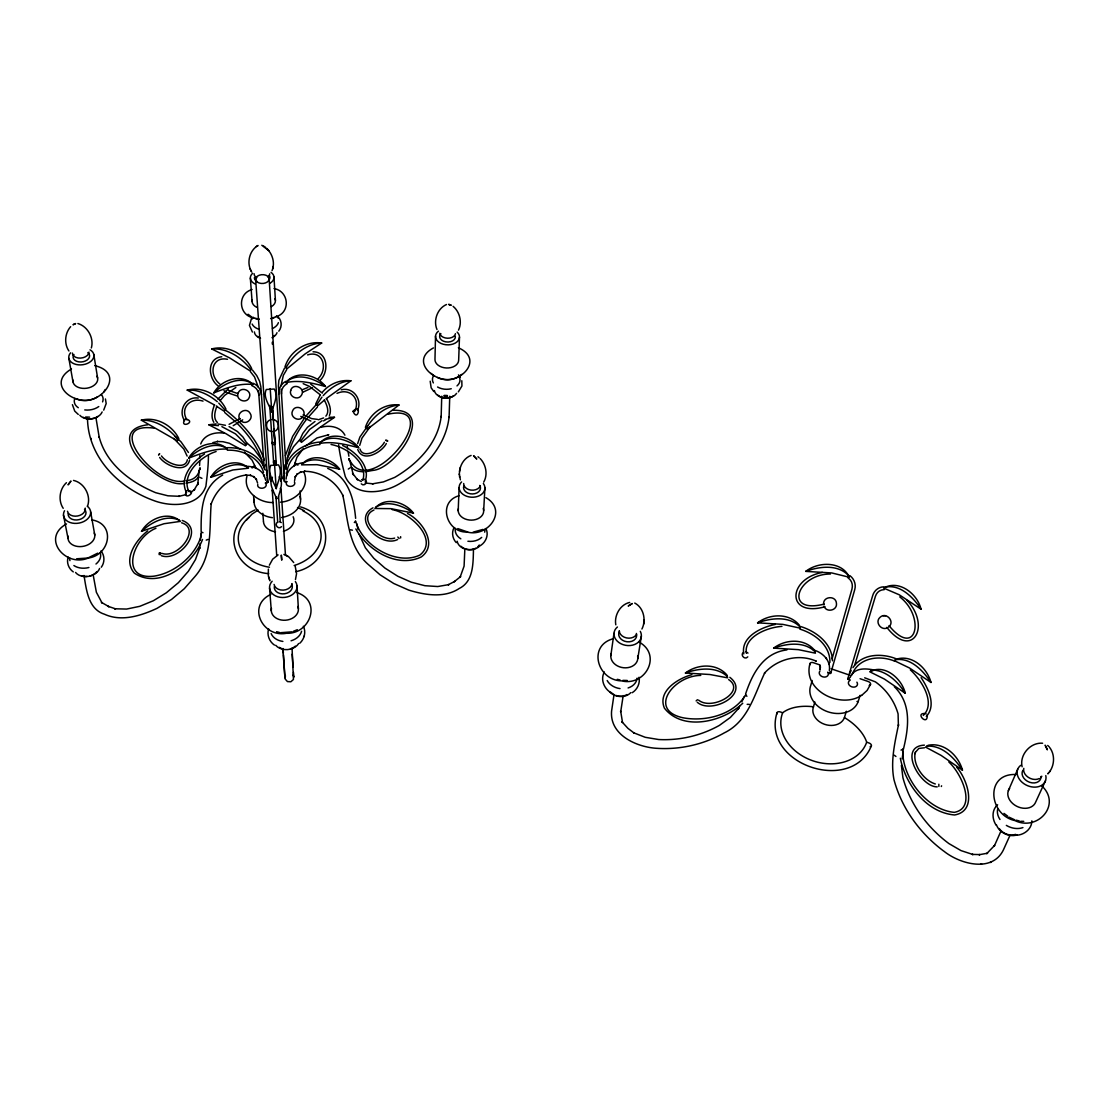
<?xml version="1.0" encoding="UTF-8"?>
<svg xmlns="http://www.w3.org/2000/svg" width="1109" height="1109" viewBox="0 0 1109 1109"><rect width="100%" height="100%" fill="white"/><g stroke="black" fill="none" stroke-linecap="round" stroke-linejoin="round"><path stroke-width="1.5" d="M199.856 458.059L199.87 455.536M883.818 586.827C878.564 586.883 873.975 590.695 872.644 595.727L847.789 678.847L850.021 679.997L847.831 678.819M208.423 455.439C208.437 465.78 207.12 476.052 205.9 486.297C198.261 507.562 170.439 507.118 152.987 500.27L152.585 500.131C118.372 487.364 87.93 456.811 87.5 418.315M902.74 749.143C901.52 777.27 926.722 809.903 954.336 812.356C976.835 808.156 961.947 773.832 948.86 762.035M823.654 604.516C822.545 596.226 835.978 595.103 836.449 603.338C837.517 610.574 826.177 613 824.056 606.11M435.518 336.11L434.978 359.261A11.852 8.137 2.2 0 0 446.345 367.98A11.852 8.137 2.2 0 0 458.655 360.383L459.486 337.247M441.729 396.232L441.16 416.887L441.174 416.18C438.305 442.574 418.218 463.604 394.707 477.397L383.409 481.916L372.402 483.857L373.123 483.829L365.166 482.997M338.633 444.834C339.895 455.577 342.584 466.085 345.273 476.537C354.381 497.04 382.272 493.671 398.311 484.411L398.672 484.217C423.402 470.202 446.04 446.192 449.09 416.79M449.076 417.497L449.755 396.246M199.8 460.554L199.578 465.489M430.195 381.219L431.151 387.79L433.785 391.546M458.197 510.792L459.098 487.863M464.837 549.191L464.089 566.131L460.11 577.234L460.665 576.555L454.094 581.781L454.815 581.338L448.258 584.734L449.034 584.582L437.75 586.536L424.886 585.704L411.259 582.183L397.771 576.236L384.92 568.058L373.775 558.257L365.388 547.818L359.164 534.316M473.501 548.719C473.03 562.499 473.973 581.185 459.292 588.449C444.376 598.361 424.858 595.034 408.777 590.113L393.778 583.514L380.013 574.767L367.786 564.037C347.907 546.252 348.087 518.97 342.736 495.03L342.931 495.681C335.999 481.251 320.598 471.2 304.434 471.325L305.155 471.256L300.068 472.365L300.816 471.99L296.962 474.333L297.572 473.695L295.133 477.106L295.507 476.302L294.55 480.668M483.676 510.5L484.924 487.6M201.145 531.461C200.937 510.514 201.602 486.837 222.715 475.026M284.001 464.713L284.472 474L284.445 472.489M286.427 464.99C287.938 447.842 296.533 432.385 306.999 418.717M200.091 543.549L199.662 548.401L199.772 547.694L195.475 559.574L188.391 571.232L178.369 582.669L166.364 592.76L153.347 600.745L139.803 606.318L126.606 609.063L114.629 608.772L115.447 608.813L108.155 606.346L108.973 606.692L101.39 602.339L102.07 602.963L96.372 592.261L93.114 574.587M200.369 540.333L200.923 534.261M160.971 553.516L160.195 554.791M1031.855 820.84C1031.911 828.686 1024.577 834.675 1017.119 835.202M199.218 470.341L197.721 484.647L197.846 483.774M459.833 469.648L459.306 474.056L460.374 479.809M641.917 629.025C646.395 620.347 643.761 607.663 634.736 603.06M643.664 624.131L643.83 622.399M643.899 621.664L644.066 619.959M278.872 393.903C278.484 388.788 281.159 383.686 285.789 381.357M268.35 569.125L268.364 575.918L269.972 580.811M286.677 475.9C286.552 458.183 303.076 445.568 319.947 444.557M281.492 394C281.326 389.287 282.864 386.071 287.231 383.575M299.874 643.178C304.434 638.992 306.209 631.894 303.367 626.266M830.849 672.941L830.1 671.694L830.405 673.482L828.271 672.678L829.574 673.607L830.849 672.941L854.734 589.669C856.273 584.443 854.18 578.704 849.757 575.571M903.17 751.084L902.199 758.819M247.002 476.024C242.538 491.273 259.201 502.987 272.953 502.529M359.704 445.43L361.964 438.138L370.323 426.466M610.823 655.669L613.97 633.35M272.024 270.651C275.101 263.554 272.8 254.904 267.657 249.4M614.026 694.497L611.572 711.188C609.534 735.558 637.897 747.688 658.094 748.381L658.552 748.423C681.134 749.545 703.841 744.278 723.595 733.271L723.997 733.021C748.284 721.418 754.328 694.594 764.877 672.581L764.434 673.246C776.813 659.19 798.563 653.201 816.321 661.214L815.517 660.839M903.433 749.157C908.576 727.892 911.958 704.007 894.367 686.721M623.203 695.565L620.68 711.978L620.638 710.994L622.537 722.514L621.927 721.779L627.957 728.377L634.293 733.174L633.586 732.758L645.258 737.305L658.704 739.537C679.789 740.618 700.985 735.683 719.408 725.383L730.415 717.426L738.788 708.194L738.344 708.873L739.717 706.031M637.827 658.386L641.376 636.109M294.079 465.96L296.893 457.365L303.422 448.41M924.421 745.137C897.292 746.44 920.373 787.113 937.23 786.863M915.05 753.427C913.054 765.21 923.589 780.279 935.303 783.966M240.819 420.644C245.366 425.634 254.086 419.147 250.163 413.38C246.545 406.587 235.51 412.881 239.918 419.452M400.654 537.962L400.626 536.659M187.352 459.708C185.674 470.382 167.334 464.047 161.457 455.965M189.681 459.916C186.215 474.347 165.588 465.794 159.668 457.49M820.272 668.907L820.092 669.836L819.967 665.386M809.972 663.598C802.278 690.588 840.774 709.427 861.721 695.274M68.217 557.065C66.263 562.457 68.661 568.681 73.277 571.897M776.993 712.782C761.162 764.143 851.282 794.89 871.383 745.858M286.108 479.06C286.316 469.856 294.897 463.229 303.616 462.758M459.93 469.246C461.108 463.257 465.212 457.518 471.089 455.425M459.473 471.367L460.29 467.568M357.611 443.669L359.912 437.001L367.633 426.05M272.662 268.946L272.869 268.059M273.036 267.283L273.258 266.354M200.147 467.818L200.23 469.426M91.354 347.963C94.14 338.079 87.75 326.434 77.893 323.523M361.257 483.843C363.641 486.809 368.313 482.817 365.693 480.017M285.207 468.844C288.34 452.888 304.421 443.35 319.697 442.047M87.611 505.926C91.257 495.598 84.229 482.775 73.513 480.419M199.703 468.289C198.941 475.913 193.52 480.183 186.146 480.696M812.148 680.496L810.818 685.293A25.05 19.297 17.4 0 0 827.758 711.756A25.05 19.297 17.4 0 0 858.144 701.664L860.127 695.288M354.658 411.481C361.049 398.852 349.792 387.443 337.011 393.39M357.458 410.455C362.726 399.753 353.133 386.611 341.253 389.827M870.08 746.828A3.202 1.913 20 0 0 871.383 745.082A3.202 1.913 20 0 0 868.957 742.975L866.684 742.184A48.366 28.737 21 0 0 846.25 718.687L844.406 717.648A16.385 12.74 17.7 0 1 824.514 724.288A16.385 12.74 17.7 0 1 813.465 706.877L814.838 702.025M285.373 455.702L292.637 436.378L305.044 417.192M832.055 658.898L851.975 589.031C853.001 584.831 851.989 580.548 847.983 577.789M914.994 753.635L915.424 752.152M295.465 579.563L296.56 573.63L295.091 565.562M854.817 664.776L875.389 596.42C876.554 592.705 879.326 589.766 884.386 589.6M844.406 717.648L846.347 711.271M697.436 699.737L696.119 700.916M847.789 678.847L848.995 678.07L847.9 678.611M902.74 749.351L901.021 750.1M329.415 415.473C331.841 409.9 329.262 403.69 326.601 398.741M214.37 405.242C212.332 410.538 210.627 417.095 213.815 422.321M216.879 406.213C214.661 412.188 213.191 418.758 217.475 422.598M277.957 498.579C279.316 491.98 284.306 482.512 279.121 476.815M276.224 488.625C277.957 481.278 282.961 471.977 278.498 464.893L270.721 465.392C267.269 473.016 273.507 481.569 276.224 488.625L274.588 464.823M285.387 675.631L285.179 679.041L287.439 681.578L290.863 681.758L293.441 679.47L292.069 648.294M269.931 389.273L266.285 389.495C262.694 396.731 269.279 405.159 271.802 411.952C273.396 404.91 278.747 395.691 274.2 389.037L271.15 389.204M941.596 785.81L941.319 786.503M269.362 565.202L272.662 559.186L278.096 554.902M268.683 628.858C266.631 634.805 269.335 641.626 274.45 645.105M303.45 415.695C306.902 408.722 295.299 403.731 292.554 410.898C289.491 417.026 298.834 422.446 302.729 416.984M454.094 527.551C451.391 532.389 452.486 538.683 456.243 542.634M287.411 457.892L293.594 446.622L299.43 440.051M362.768 480.419C368.34 463.271 347.561 447.537 331.05 444.473M365.152 481.181C370.85 465.766 355.254 451.585 342.639 445.471M1008.372 790.606L1017.674 769.313M915.355 752.373L918.82 748.45L924.49 747.771M304.046 636.566L304.351 635.859M202.531 539.459C193.354 563.649 159.627 590.182 134.355 573.131C122.364 559.366 136.171 539.723 147.733 530.864M458.502 330.135C462.328 322.22 459.791 311.879 453.096 306.32M1001.122 830.724L994.191 846.347L994.621 845.418L986.65 853.694L987.564 853.209L979.011 854.748L979.996 854.582L972.149 854.401L973.064 854.554L961.004 850.603L948.902 843.575C927.069 827.3 910.073 804.15 902.92 777.742L901.381 765.335M1010.063 835.188L1003.354 850.021C991.945 873.185 959.493 863.856 943.801 851.116L943.315 850.811C920.013 833.33 901.867 808.544 894.145 780.292L893.979 779.669C890.375 761.342 894.811 742.697 898.512 724.676L898.387 725.563L898.082 713.877C894.436 701.027 886.299 689.521 875.361 681.841L864.687 677.807M1045.482 780.764L1035.723 801.973A14.819 11.256 25.2 0 1 1016.565 806.188A14.819 11.256 25.2 0 1 1009.606 788.416M745.581 693.984C752.29 673.87 763.075 652.841 786.905 649.902M458.35 391.879L461.926 386.015L461.815 380.734M995.314 807.38C991.709 812.828 992.666 820.092 996.215 825.304M741.796 701.789L744.402 696.466M159.169 553.169L159.169 554.597M849.605 673.607L851.116 670.612M852.017 674.716C858.297 657.776 878.869 654.615 894.797 661.172M200.743 443.947C204.139 434.659 215.091 431.734 224.004 433.175M483.718 482.11C488.015 474.666 486.019 464.574 480.155 458.544M251.48 318.505L249.442 325.394L252.395 332.048M101.293 567.226C104.856 562.485 104.828 555.526 100.988 550.937M870.51 684.392L867.099 690.463L862.081 695.024M286.011 367.758C293.123 354.741 306.361 343.638 321.665 343.028L305.197 353.854L286.995 368.77L285.013 366.732C289.782 351.622 305.737 340.546 321.665 343.028M198.234 482.997L194.033 490.22L194.671 489.596L190.388 492.535M316.689 404.868L321.97 397.091M300.539 441.327L309.661 429.419L322.012 420.699M284.5 368.188L278.886 380.262L278.414 386.029L284.348 481.195L285.29 482.055L286.69 481.569M286.649 369.727L283.349 375.327L281.007 385.863M103.705 410.122L106.187 403.551L105.424 398.977M366.358 428.268C373.178 416.513 384.962 406.157 398.977 405.021L367.315 429.238L365.416 427.298C369.893 413.491 384.255 402.997 398.977 405.021M105.216 389.522L103.705 392.031M325.88 416.166C329.581 411.841 327.197 405.561 324.285 399.975M604.363 672.012C600.274 679.11 603.878 688.426 610.629 692.473M850.062 677.627C855.108 665.608 869.165 668.935 878.952 671C890.361 674.355 899.011 683.546 905.291 693.277L884.441 679.096L869.719 671.749C884.705 663.501 901.839 678.653 905.291 693.277M1048.435 773.139L1047.839 773.846C1054.548 767.012 1055.546 755.077 1049.613 747.452M69.229 483.274C64.849 489.194 74.525 476.371 69.437 483.011M318.297 378.516C328.389 368.257 322.733 349.973 307.609 354.894M320.349 380.068C329.151 371.612 327.973 351.83 313.043 351.775M320.071 395.234L315.732 403.87L317.659 405.866L324.618 399.919M278.803 331.203C282.102 327.169 281.936 320.875 278.276 317.105M210.793 477.314C217.711 464.713 237.174 457.13 248.444 468.206L232.89 469.966L210.793 477.314C220.178 468.691 234.969 460.387 247.501 467.166M188.641 458.169C195.849 445.25 215.881 437.819 227.4 449.131C213.982 448.286 200.979 453.484 188.641 458.169C198.303 449.27 213.649 440.98 226.458 448.091M141.508 531.322C148.731 518.555 168.707 510.279 180.434 521.382L164.035 523.725L141.508 531.322C151.295 522.381 166.322 514.091 179.519 520.315M213.829 392.836C221.19 379.611 241.54 372.971 253.032 384.546C239.544 382.799 226.25 388.178 213.829 392.836C223.533 383.811 239.433 375.577 252.048 383.52M852.973 667.618C861.998 653.672 881.461 653.09 895.587 658.566M384.407 442.255C379.805 450.947 362.837 459.195 359.968 449.02M386.32 443.531C381.732 452.472 362.795 463.118 357.736 449.505M198.636 476.759C196.113 480.904 190.928 482.54 186.354 482.983M888.919 626.779C895.185 621.387 885.994 611.53 880.061 617.311C874.294 622.204 881.724 631.631 887.921 627.5M1049.488 771.864L1050.098 771.115M306.07 415.972L315.677 405.284M308.011 417.525L317.437 407.031M217.905 399.101L228.385 388.732M220.109 400.668L224.6 395.4L235.857 387.498M322.442 392.156C329.262 383.991 340.283 379.347 350.915 380.803L326.101 398.699M186.381 490.968C182.153 502.266 199.246 490.677 187.033 490.538M286.704 481.556L284.389 481.375L284.209 475.816M461.871 374.385L458.1 376.894M70.657 326.67C64.835 333.144 63.962 343.721 68.897 350.971M246.434 520.135L252.006 514.105L258.189 510.098M158.781 454.496L159.71 453.789L158.573 455.106M252.09 468.012L254.599 465.503M385.78 440.01L387.651 440.73M323.218 395.594C330.385 387.803 340.033 381.26 350.915 380.803M995.73 806.7L997.629 804.76M66.443 482.692C59.484 488.958 57.987 500.519 63.199 508.31M742.753 703.245C723.636 721.682 683.186 731.954 664.416 708.18C657.152 691.115 678.167 678.306 691.877 674.674M184.773 419.382C178.993 429.308 197.347 421.711 185.702 418.98M923.284 715.444C935.968 703.231 921.926 680.288 910.309 669.85M926.278 716.428C936.703 705.518 928.15 688.037 921.108 677.668M281.492 526.664C278.567 530.268 273.549 524.169 277.791 522.062M938.838 784.243L938.866 786.447M743.598 652.231C739.703 654.781 744.888 660.423 747.785 656.861M348.78 460.11L348.85 458.627M256.318 246.545L258.023 245.505C249.955 250.093 246.808 261.364 250.495 269.695M305.405 446.178L317.035 437.916L328.791 434.714L328.042 434.756M632.227 692.709C637.342 689.507 640.267 683.227 639.047 677.252M350.042 467.943L348.295 469.065M286.677 381.565C298.224 372.25 314.859 378.751 325.478 386.473C312.696 383.27 298.973 379.444 285.859 382.702C295.826 369.838 316.661 374.412 325.478 386.473M240.098 418.537L229.092 424.317M242.691 419.84L233.223 425.69M320.473 442.339C332.118 433.785 348.129 440.162 358.623 447.676C346.008 444.57 332.7 441.035 319.697 443.475C329.525 430.916 350.028 435.962 358.623 447.676M302.369 463.728C313.805 455.48 329.387 461.885 339.659 469.162L317.105 464.685L301.579 464.865C311.213 452.514 331.3 457.698 339.659 469.162M275.503 463.021C277.985 460.304 271.913 459.944 273.701 463.41M479.559 546.058C485.714 542.897 489.194 534.885 485.881 528.508M204.541 453.969C192.606 461.607 178.674 477.951 186.589 492.659M97.744 553.141L87.833 558.035L76.604 558.797M629.857 604.973C623.618 608.813 637.328 600.524 630.148 604.793M361.548 479.726L364.445 479.171M155.953 528.258C132.692 537.491 118.885 580.354 154.054 576.153C173.822 573.076 193.299 557.508 200.244 538.683C201.88 536.756 199.689 530.033 202.989 532.722M270.846 594.396C246.489 605.708 262.597 637.966 286.455 633.267C310.451 634.376 322.262 600.371 296.616 592.539M375.618 507.326C387.471 499.563 403.011 505.718 413.477 513.134L390.964 508.657L374.884 508.49C384.643 496.139 405.021 501.684 413.477 513.134M895.698 659.564L894.145 660.604L909.505 667.992L930.978 682.465C927.179 667.868 911.75 654.088 896.155 659.273M255.084 509.89C219.319 525.902 232.031 570.983 268.655 573.63M773.652 648.127C785.422 639.103 804.538 638.063 814.561 650.276L815.448 653.187L798.397 649.652L773.652 648.127C786.697 643.47 804.219 641.057 815.004 651.732M757.586 622.828C769.66 613.596 789.192 612.75 799.395 625.226L800.282 628.165L782.788 624.367L757.586 622.828C770.921 617.99 788.887 615.703 799.839 626.696M685.431 672.997C697.367 663.944 716.497 662.919 726.866 674.91L727.629 677.849L709.982 674.522L685.431 672.997C698.656 668.256 716.026 666.149 727.241 676.379M805.772 571.385C818.303 561.376 842.091 561.043 849.328 577.262L831.736 572.937L805.772 571.385C819.357 566.352 838.044 563.996 848.842 575.793M372.984 507.825C351.608 519.275 380.983 548.109 397.646 539.501M373.955 510.015C356.183 517.861 380.373 542.745 394.638 538.101M433.439 347.921C407.045 361.991 439.538 388.011 457.948 376.991M312.308 387.776L302.799 392.253M329.068 417.178L334.488 417.317L318.865 428.185L301.482 442.339L299.596 440.328L302.812 433.383L307.484 427.284L314.984 421.462M66.512 523.919C40.783 538.142 65.556 567.753 88.304 558.021C110.138 555.207 116.085 523.698 91.659 519.858M159.516 552.781L160.736 552.85M276.099 316.703C290.96 312.405 288.908 291.015 274.048 288.576M74.04 324.272C69.95 326.296 79.002 322.04 74.22 324.175M71.489 368.978C43.861 385.003 78.503 409.609 97.509 396.828M323.495 420.907L325.796 419.687M208.132 539.404L206.219 540.111M272.44 477.244C268.073 483.593 274.325 492.313 276.557 498.662M252.131 289.532C237.118 293.538 238.352 315.344 253.614 317.867M307.955 387.457L302.258 389.758M613.374 638.687C587.216 645.59 597.474 680.399 621.511 680.871C645.535 686.748 662.42 654.712 638.978 642.028M318.352 419.757L323.634 417.927M446.497 304.518C437.376 308.454 433.134 320.515 436.988 329.525M274.713 439.455L274.173 431.346C280.619 429.654 279.08 419.216 272.287 419.576M270.762 419.77C264.178 421.254 265.689 431.928 272.523 431.526M273.258 442.325C269.972 445.305 277.416 445.707 274.838 441.34M372.818 470.382C395.442 469.079 436.96 409.443 393.335 410.247M293.428 631.298L297.337 629.704M482.983 529.409L473.086 532.168M295.784 571.717C331.411 564.01 337.788 517.986 300.553 506.896M459.14 495.695C437.154 501.712 446.289 532.985 467.263 532.057C488.112 537.615 508.241 510.376 485.922 497.678M292.124 631.825L280.702 632.698M216.116 451.529C199.897 456.575 180.892 475.123 188.904 491.564M274.214 317.687L271.289 318.671M270.624 318.574L275.781 316.841M325.242 419.299L334.488 417.317M822.434 572.41C787.362 578.87 786.101 617.602 824.999 606.748M387.596 441.188L386.195 440.578M387.9 414.225C448.771 400.945 369.089 503.638 349.141 458.932M824.264 604.072C783.245 614.649 796.9 573.894 830.433 574.018M884.982 587.216C900.369 583.833 913.317 597.515 921.038 609.174L899.163 594.743L883.61 588.075C898.983 579.258 917.365 593.759 921.038 609.174M775.316 624.436C761.564 627.056 740.521 636.899 743.792 653.922M212.914 442.616L217.738 441.451L216.99 441.507L222.854 441.687L229.258 443.253L240.778 449.27M629.69 602.437C620.125 604.557 614.067 615.44 615.8 624.811M185.106 494.864L178.701 496.375L179.45 496.305L167.916 495.806L155.717 492.715C129.656 481.861 105.882 463.312 99.089 436.641L99.214 437.348L95.942 417.719M700.763 675.409C673.468 675.575 647.462 710.023 682.922 717.759C705.449 722.028 733.964 714.82 745.886 694.511C745.525 695.26 746.274 696.036 746.953 696.216M365.762 471.741L372.957 470.355M211.694 348.947C227.525 344.788 244.812 354.048 251.688 368.59L249.996 370.836L229.757 357.985L211.694 348.947C227.248 347.921 241.928 357.514 250.842 369.713M214.799 405.159L187.213 390.105C202.545 386.154 219.222 395.095 225.945 409.11L224.281 411.328L216.449 406.199M141.328 420.172C156.161 416.402 172.214 425.08 178.812 438.554L177.149 440.73L141.328 420.172C155.842 419.632 169.317 428.545 177.981 439.649M229.078 426.577L237.409 431.498L242.913 437.001L247.071 443.531L245.463 445.763L226.097 433.771L208.852 424.789L216.158 423.874M895.476 659.716C910.822 657.36 923.242 670.862 930.978 682.465M871.036 670.876L873.462 670.446M980.661 864.105L981.645 863.939M990.157 862.469L991.196 862.303M280.494 502.183C294.62 501.407 310.672 487.447 304.005 472.42M221.758 356.738C206.468 358.276 208.062 378.613 218.071 385.863M320.834 427.353C329.415 424.858 340.435 426.535 344.913 435.185M781.942 626.363C766.596 627.361 743.612 637.148 746.385 653.312M354.325 522.561L355.518 521.064M926.888 746.191C942.387 744.957 954.572 758.32 962.473 770.131L941.125 755.423L925.585 747.106L928.191 745.276C944.161 742.06 958.467 755.52 962.473 770.131M749.351 704.367L747.161 704.326M198.248 398.048C185.868 396.107 177.717 410.58 184.621 420.658M399.157 538.447L397.798 537.033M147.857 424.761C99.463 430.555 159.862 489.818 184.732 483.288M281.52 557.661C280.771 548.886 282.213 565.826 281.561 558.021M627.264 680.469L622.898 680.371M187.213 390.105C198.331 389.328 208.963 394.749 217.281 401.708M208.852 424.789L218.459 425.648M883.166 615.745L885.536 615.717M227.47 359.288C211.528 355.934 208.395 375.202 219.915 384.074M1020.765 821.298L1023.759 821.353M1016.052 774.512C984.612 773.056 988.674 815.032 1014.929 820.591C1037.761 831.722 1062.006 804.413 1041.642 785.754M444.224 395.386L447.274 395.483M443.836 396.121L447.62 396.246M85.643 417.012L89.579 417.136M227.303 450.226C242.524 449.464 259.243 457.504 263.582 472.392M227.206 447.703C242.677 447.135 259.991 454.565 265.287 470.105M218.029 423.985L225.46 425.288M363.988 471.685C359.482 471.824 354.256 470.826 351.303 467.125M184.593 480.987C155.704 487.724 101.848 421.309 153.985 428.129M317.548 419.396L311.601 418.592L303.159 414.821M1042.599 743.238C1030.483 742.115 1019.296 754.896 1022.124 766.776M246.129 466.348C252.7 466.154 259.645 468.58 263.387 474.278M352.426 530.199L350.472 529.755M203.044 401.111C190.304 396.842 179.672 408.251 186.964 419.895M813.465 706.877L811.414 706.558A48.366 28.737 21 0 0 782.663 712.754L780.431 711.978A3.147 1.885 22 0 0 777.631 711.992A3.147 1.885 22 0 0 777.146 713.836M237.354 396.024L227.206 392.641M237.562 393.473L228.412 390.382M161.429 555.734C179.422 562.18 205.65 529.118 182.264 520.468M162.177 553.446C177.856 558.908 201.464 528.619 181.599 522.796M253.961 317.978L259.326 319.156M258.674 319.323L255.486 318.616M94.778 365.651C128.006 373.567 98.673 408.944 76.064 398.741M467.707 532.001L457.767 528.577M617.297 679.332L620.083 679.997M276.543 631.7L279.357 632.38M1016.218 820.189L1019.254 820.923M450.046 304.795C445.263 303.201 454.33 306.417 450.226 304.864M437.528 377.476C457.615 387.803 486.089 359.787 458.377 347.782M283.876 554.403L288.964 557.037L293.705 562.526M279.884 521.854L281.284 522.589M745.941 651.732L747.993 653.076M310.867 421.06L300.775 416.402M392.184 509.627C410.815 512.843 439.081 539.944 419.84 555.096C396.842 565.937 362.643 546.072 355.726 521.341M819.884 664.929L813.465 662.725A3.147 1.955 21.3 0 0 810.624 662.794A3.147 1.955 21.3 0 0 810.111 664.679M831.14 668.782L850.409 675.409M860.057 678.708L868.084 681.467A3.188 1.968 19.9 0 1 870.51 683.588A3.188 1.968 19.9 0 1 869.206 685.417M201.949 478.326L200.036 477.438M800.767 626.571C816.113 631.326 832.083 643.372 832.471 660.784M799.839 629.094C815.378 633.891 830.336 645.798 829.934 662.447M221.911 426.66L235.51 433.882L246.267 444.654M261.807 245.255L268.808 250.648M303.173 383.672L309.411 386.376L320.39 394.887M813.396 649.943C822.434 652.314 830.988 660.479 829.338 670.515M926.015 713.655C913.594 711.839 928.122 727.241 927.193 714.875M1009.01 817.153L1014.666 819.814M295.105 462.966L297.919 465.128M297.531 507.506L304.143 510.653M361.34 481.542L356.835 479.199L357.528 479.74L352.51 473.183L353.23 474.721L349.876 460.887M286.815 555.623L287.952 556.247M285.443 554.888L286.316 555.359M251.785 385.585C256.442 387.568 258.425 390.548 258.896 395.289M697.27 702.274C711.742 714.82 750.959 693.707 729.847 677.322M252.921 383.201C257.815 385.003 261.17 389.716 261.488 394.901M698.559 700.112C712.117 711.229 746.551 691.42 728.599 679.567M223.949 390.701L226.125 391.99M895.933 756.49L894.187 755.146M327.709 468.4C348.406 477.022 353.84 498.44 355.642 518.333M310.672 384.061L322.317 393.099M265.633 247.446L263.582 246.073M407.488 513.495C421.67 520.481 438.665 544.311 421.309 556.926C397.188 568.543 367.647 550.383 355.837 528.938M434.52 376.09L430.902 373.331M1003.978 813.396L1007.721 816.196M248.097 314.249L251.286 316.717M477.993 456.769L479.088 457.657M226.194 410.51C242.649 423.458 257.524 439.899 264.316 460.027M224.656 412.479L235.552 421.822M244.34 452.056L252.076 460.152L256.054 468.358M72.404 404.66L74.747 411.12L78.254 414.419M247.196 443.24L253.906 449.062L261.599 459.5M274.159 462.952L273.646 462.467M274.394 442.505L274.963 443.503L273.965 429.031M173.683 438.318L183.817 449.02L187.116 456.062M175.208 436.489L181.03 441.867L188.447 452.486M475.234 457.435C469.634 451.668 480.336 462.827 475.47 457.67M1047.7 745.456L1049.031 746.69M218.736 403.066L225.113 410.219M236.73 422.903C248.998 435.199 259.7 449.492 263.54 466.432M899.732 596.878C925.627 616.673 916.505 659.231 889.044 625.67M266.77 248.43L267.796 249.553M458.461 374.884L460.387 377.337M252.395 369.976L256.747 375.604L259.631 381.344L260.865 386.847L267.81 482.235L266.174 483.261L265.536 482.914L267.782 482.429L267.214 476.884M250.468 371.751L254.516 376.949L258.272 387.166M886.812 627.375C912.485 660.146 931.31 626.169 907.107 600.385M956.707 767.22C967.27 779.003 978.096 810.873 954.613 814.976C926.348 812.592 905.485 784.548 900.328 758.237M250.079 268.835L251.674 272.024M1046.314 747.549C1042.391 739.398 1049.821 755.063 1046.48 747.882M293.136 675.021L293.885 677.197L293.469 672.387M826.108 657.956L826.552 658.829M828.631 663.03L829.075 663.931M820.092 666.37L820.535 667.271M250.842 270.43L251.23 271.248M267.144 474.208L266.714 475.137L266.728 470.285M185.466 493.852L185.757 494.614M257.593 483.039L256.054 478.797L256.539 479.559L253.628 476.468L254.335 477.036L250.163 475.193L250.967 475.47L245.727 475.012L246.461 474.985C230.104 477.036 216.38 488.681 211.098 504.276L211.209 503.597C209.074 528.341 212.928 555.706 195.267 576.181L184.316 588.699L171.465 599.512L156.993 608.37C141.051 615.745 121.463 622.052 104.496 614.234C88.138 609.132 86.419 589.586 83.993 575.46M263.873 475.026L265.772 480.349M267.81 482.235L266.701 481.486L267.782 482.221M268.572 576.832L268.863 577.734M269.321 579.134L269.598 579.993M356.779 523.767L358.11 529.631M265.606 464.421L266.243 467.291M63.476 515.117L68.009 538.35M348.891 456.187L348.032 451.363M90.647 511.887L94.792 535.092M68.855 358.346L72.986 381.884M90.91 438.249L91.021 438.956M93.808 354.506L97.606 378.003M347.297 446.442L347.644 448.923M459.306 474.056L459.403 474.999M459.514 476.232L459.611 477.161M253.545 495.584L254.086 502.322M276.266 463.243L276.141 461.843L276.238 463.562M269.556 587.964L271.289 610.768M262.833 513.273L263.457 521.438M250.357 278.179L252.076 301.551M258.536 390.576L264.316 468.844M293.109 667.382L292.166 654.158M282.864 648.987L284.944 677.904L283.474 654.823M255.625 279.066L269.778 478.312M281.062 489.526L285.457 554.999M272.26 442.838L272.315 443.669L272.218 442.061M276.723 555.595L272.232 490.095M272.745 410.288L274.173 431.346M278.567 496.582L280.272 522.02M271.802 411.952L270.194 388.58M269.723 405.381L273.812 465.253M275.961 496.749L277.694 522.2M272.454 406.948L273.244 418.911M274.048 430.888L276.335 465.101M283.058 648.515L283.377 653.173M269.154 279.066A6.765 4.408 -2 0 1 258.841 282.906A6.765 4.408 -2 0 1 259.173 275.254A6.765 4.408 -2 0 1 269.154 279.066L281.894 478.201M281.215 389.287L286.108 469.204M273.978 277.028L275.42 300.373M297.046 585.996L298.39 608.772M300.109 490.871L300.553 499.286M272.287 342.251L272.315 344.095M275.004 298.668A11.686 7.708 -2.1 0 1 271.469 306.611M256.858 307.359A11.686 7.708 -2.1 0 1 252.256 299.818M278.387 322.664A13.599 9.066 -2.2 0 1 272.467 328.514M258.827 329.234A13.599 9.066 -2.2 0 1 252.131 324.036M251.84 319.35A13.599 9.066 -2.2 0 1 253.06 317.105M276.529 315.885A13.599 9.066 -2.2 0 1 278.04 317.992M276.987 332.7A11.437 7.666 -2.3 0 1 271.996 337.649M260.532 338.259A11.437 7.666 -2.3 0 1 254.377 331.91M274.533 335.472A9.718 6.515 -2.3 0 1 273.091 336.914M259.326 337.649A9.718 6.515 -2.3 0 1 257.704 336.374M271.067 272.37A11.839 7.708 -2 0 1 269.972 283.28M255.195 284.001A11.839 7.708 -2 0 1 252.63 273.271M269.293 275.448A7.777 5.06 -2 0 1 269.043 279.842M257.094 281.547A7.777 5.06 -2 0 1 254.418 277.569M269.695 273.812A7.791 5.06 -2 0 1 267.823 276.959M256.831 277.721A7.791 5.06 -2 0 1 254.141 273.729M280.272 488.39A4.311 3.133 -3.5 0 1 280.84 490.857M273.216 492.188A4.311 3.133 -3.5 0 1 272.481 489.54M297.877 606.484A13.585 10.425 -4.6 0 1 285.554 620.222A13.585 10.425 -4.6 0 1 271.483 608.425M298.668 643.539A13.266 10.328 -4.9 0 1 287.536 649.597A13.266 10.328 -4.9 0 1 275.697 645.286M301.593 631.284A15.789 12.227 -4.8 0 1 291.071 640.794M282.878 641.418A15.789 12.227 -4.8 0 1 271.137 633.572M295.313 646.173A11.27 8.775 -5 0 1 290.433 648.834M281.811 648.599A11.27 8.775 -5 0 1 279.385 647.379M295.354 581.573A13.779 10.466 -4.4 0 1 291.653 595.089A13.779 10.466 -4.4 0 1 273.701 594.84A13.779 10.466 -4.4 0 1 272.149 581.241M291.764 584.291A9.052 6.876 -4.4 0 1 284.514 593.786A9.052 6.876 -4.4 0 1 274.311 586.647M292.083 583.556A9.08 6.876 -4.3 0 1 283.252 590.127A9.08 6.876 -4.3 0 1 274.075 584.429M293.164 516.766A15.249 11.229 -3.7 0 1 283.405 531.239M275.489 531.779A15.249 11.229 -3.7 0 1 263.471 521.66M299.971 496.375A23.289 16.982 -3.5 0 1 281.575 517.529M272.426 517.695A23.289 16.982 -3.5 0 1 254.266 499.341M302.979 510.944A41.449 30.761 -3.9 0 1 320.792 539.556A41.449 30.761 -3.9 0 1 294.148 565.521M269.459 567.24A41.449 30.761 -3.9 0 1 249.303 517.099M281.367 476.302A6.072 4.381 -3.4 0 1 280.494 480.946M270.998 481.043A6.072 4.381 -3.4 0 1 269.972 477.341M294.426 481.902A4.297 3.105 -3 0 1 290.433 486.407A4.297 3.105 -3 0 1 286.69 481.985M265.384 483.15A4.311 3.119 -3.8 0 1 262.778 488.168A4.311 3.119 -3.8 0 1 257.773 484.467M264.483 475.137A4.284 3.077 -3.7 0 1 263.526 475.775M459.043 376.478A13.793 9.551 2.1 0 1 457.005 385.904M451.252 388.746A13.793 9.551 2.1 0 1 437.57 387.013M433.356 382.924A13.793 9.551 2.1 0 1 433.633 375.618M456.561 393.348A11.603 8.082 2.1 0 1 444.154 397.881A11.603 8.082 2.1 0 1 434.395 390.562M453.581 395.691A9.856 6.876 2.1 0 1 437.93 395.164M457.144 332.076A12.005 8.137 2.2 0 1 455.314 343.055A12.005 8.137 2.2 0 1 438.984 342.265A12.005 8.137 2.2 0 1 438.457 331.175M455.342 336.29A7.888 5.337 2.2 0 1 445.679 341.849A7.888 5.337 2.2 0 1 440.883 333.657M455.452 333.684A7.902 5.337 2.2 0 1 447.537 338.231A7.902 5.337 2.2 0 1 439.76 333.255M94.265 532.985A13.502 9.718 -9.6 0 1 82.149 546.487A13.502 9.718 -9.6 0 1 68.19 536.146M100.198 552.615A15.692 11.395 -9.9 0 1 95.984 564.01M88.914 567.503A15.692 11.395 -9.9 0 1 73.873 565.535M69.978 560.627A15.692 11.395 -9.9 0 1 69.534 557.675M99.63 568.446A13.197 9.634 -10 0 1 88.526 576.361A13.197 9.634 -10 0 1 75.551 572.466M96.83 571.606A11.201 8.179 -10 0 1 89.995 575.945M87.098 576.43A11.201 8.179 -10 0 1 81.539 575.71M87.195 506.189A13.696 9.745 -9.3 0 1 87.528 518.984A13.696 9.745 -9.3 0 1 70.006 522.491A13.696 9.745 -9.3 0 1 64.53 510.736M84.506 509.35A8.997 6.404 -9.3 0 1 79.28 519.594A8.997 6.404 -9.3 0 1 68.176 513.647M85.227 508.088A9.011 6.404 -9.2 0 1 77.588 515.99A9.011 6.404 -9.2 0 1 67.483 511.263M483.219 508.407A12.753 9.44 2.7 0 1 471.491 520.135A12.753 9.44 2.7 0 1 458.405 508.684M481.708 537.394A14.833 11.076 2.6 0 1 467.901 541.261M460.817 538.835A14.833 11.076 2.6 0 1 455.369 528.397M484.744 529.27A14.833 11.076 2.6 0 1 484.702 532.168M479.379 546.349A12.476 9.357 2.6 0 1 466.168 549.329A12.476 9.357 2.6 0 1 457.171 541.206M479.24 545.018A10.591 7.957 2.6 0 1 477.84 546.779M475.858 548.193A10.591 7.957 2.6 0 1 460.997 546.28M483.372 483.51A12.934 9.468 2.7 0 1 479.767 495.515A12.934 9.468 2.7 0 1 462.924 494.295A12.934 9.468 2.7 0 1 461.594 481.944M479.781 485.423A8.498 6.21 2.7 0 1 472.642 493.962A8.498 6.21 2.7 0 1 463.825 485.936M480.405 485.756A8.512 6.224 2.7 0 1 470.909 490.095A8.512 6.224 2.7 0 1 463.687 483.524M96.927 376.228A12.476 8.373 -7 0 1 86.946 388.192A12.476 8.373 -7 0 1 72.944 379.999M101.279 394.485A14.5 9.829 -7.2 0 1 102.596 401.874M98.784 406.546A14.5 9.829 -7.2 0 1 84.741 409.928M78.295 407.724A14.5 9.829 -7.2 0 1 74.83 398.353M102.139 411.952A12.199 8.317 -7.3 0 1 91.853 418.703A12.199 8.317 -7.3 0 1 79.82 415.265M97.883 416.443A10.355 7.07 -7.3 0 1 83.258 417.303M90.037 349.806A12.629 8.373 -6.8 0 1 91.035 361.187A12.629 8.373 -6.8 0 1 74.04 363.794A12.629 8.373 -6.8 0 1 70.588 352.801M87.847 352.607A8.29 5.503 -6.8 0 1 87.348 359.843A8.29 5.503 -6.8 0 1 76.604 361.284A8.29 5.503 -6.8 0 1 73.943 354.464M88.97 352.066A8.317 5.503 -6.7 0 1 80.61 358.096A8.317 5.503 -6.7 0 1 72.418 353.05M827.758 672.151A4.616 3.535 16.6 0 1 826.649 676.573A4.616 3.535 16.6 0 1 820.812 675.811A4.616 3.535 16.6 0 1 819.898 671.139M637.633 655.973A13.585 10.688 9.1 0 1 623.632 667.757A13.585 10.688 9.1 0 1 611.322 653.326M637.107 678.14A15.789 12.518 9.2 0 1 628.096 687.954M620.042 688.606A15.789 12.518 9.2 0 1 607.178 680.552M630.813 692.626A13.266 10.563 9.3 0 1 609.825 692.085M627.001 694.525A11.27 8.983 9.3 0 1 624.533 695.648M621.719 696.189A11.27 8.983 9.3 0 1 615.925 695.426M613.319 694.165A11.27 8.983 9.3 0 1 611.17 692.446M640.295 631.326A13.779 10.73 9 0 1 634.847 644.412A13.779 10.73 9 0 1 617.159 641.057A13.779 10.73 9 0 1 617.422 626.987M636.386 633.461A9.052 7.042 9 0 1 626.959 641.764A9.052 7.042 9 0 1 619.446 631.368M636.497 634.431A9.08 7.042 9 0 1 626.502 637.925A9.08 7.042 9 0 1 619.196 630.73M856.897 682.174A4.644 3.549 17.8 0 1 855.524 686.776A4.644 3.549 17.8 0 1 849.425 685.334A4.644 3.549 17.8 0 1 849.744 680.482M1015.594 834.37A12.282 9.44 25.9 0 1 999.251 828.575M1022.914 827.591A17.203 13.169 25.7 0 1 1006.334 825.387M999.985 819.482A17.203 13.169 25.7 0 1 997.753 808.752M1017.286 834.814A14.459 11.118 25.9 0 1 996.492 824.985M1045.801 775.579A15.041 11.312 24.8 0 1 1027.586 785.699A15.041 11.312 24.8 0 1 1020.793 765.307M1041.046 776.508A9.884 7.43 24.8 0 1 1029.707 782.302A9.884 7.43 24.8 0 1 1022.9 770.325M1041.822 776.245A9.898 7.43 24.7 0 1 1040.755 777.548M1039.285 778.546A9.898 7.43 24.7 0 1 1028.293 777.34A9.898 7.43 24.7 0 1 1023.787 768.343M866.684 742.184A44.526 34.85 18 0 1 812.495 760.677A44.526 34.85 18 0 1 782.663 712.754M856.966 701.47A10.91 6.64 20.2 0 1 858.144 701.664M353.036 411.328C358.082 423.097 361.894 401.638 353.036 411.328M290.697 390.479C288.603 396.814 298.307 400.945 301.468 395.206C306.029 387.956 292.859 382.286 290.697 390.479M238.213 393.002C235.122 400.072 246.78 404.411 249.303 397.355C252.395 390.285 240.736 385.932 238.213 393.002"/></g></svg>
